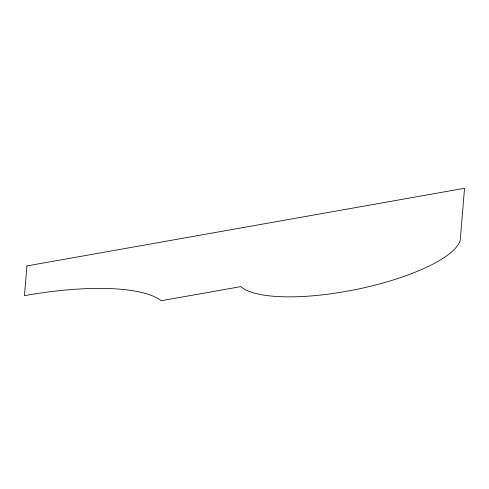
<?xml version="1.0" encoding="UTF-8"?>
<svg xmlns="http://www.w3.org/2000/svg" width="489" height="489" viewBox="0 0 489 489"><rect width="100%" height="100%" fill="white"/><g stroke="black" fill="none" stroke-linecap="round" stroke-linejoin="round"><path stroke-width="0.73" d="M26.919 265.924L24.45 295.686A148.198 42.091 -11.4 0 1 161.223 300.729L240.796 286.609A114.016 32.384 -11.4 0 0 358.62 288.956A114.016 32.384 -11.4 0 0 460.228 240.343L464.55 188.271L26.919 265.924"/></g></svg>
